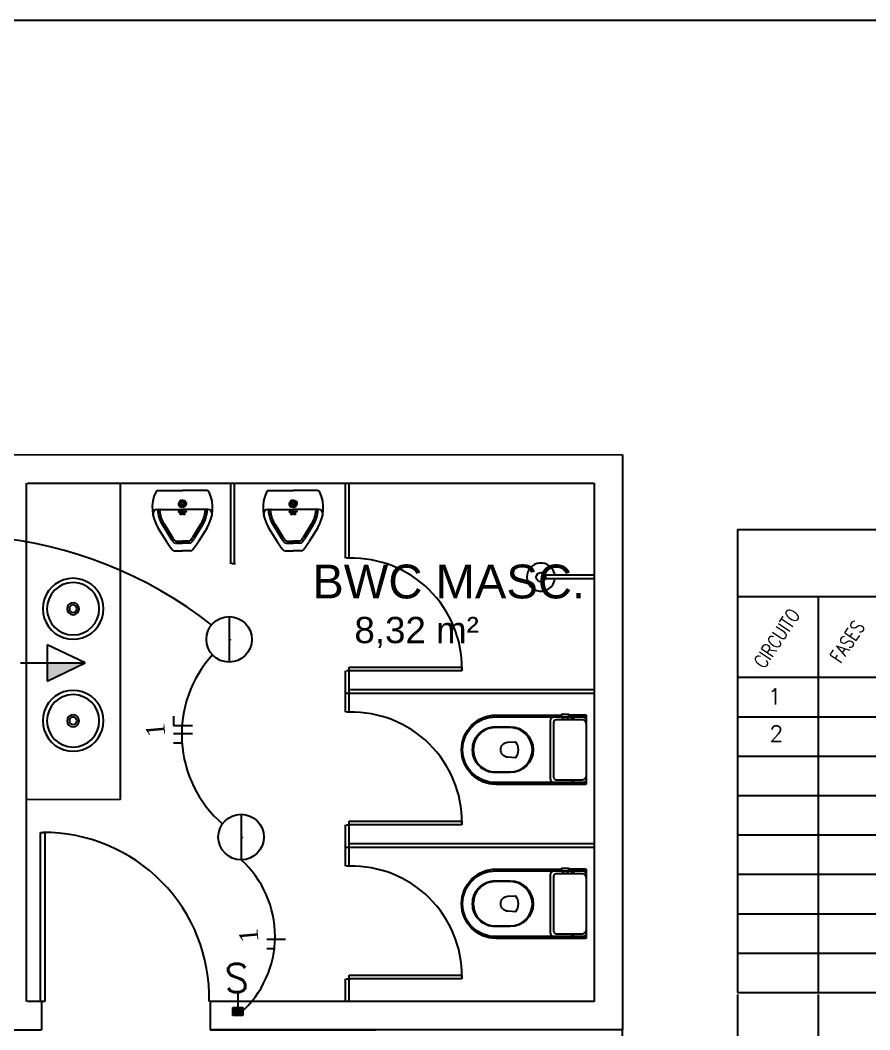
# Model space of a CAD drawing. Header units: inches. Extents: x 645122 to 645329, y 8794230 to 8794268.
# Drawn here: x 645129.32 to 645133.84, y 8794233.87 to 8794239.25 of the extents above; entities that cross this region are included whole.
import ezdxf
from ezdxf.enums import TextEntityAlignment as Align

# ---------------------------------------------------------------- set-up
doc = ezdxf.new("R2010")
doc.units = ezdxf.units.IN
doc.header["$LTSCALE"] = 8
doc.header["$MEASUREMENT"] = 0
doc.linetypes.add('HIDDEN', pattern=[0.375, 0.25, -0.125])
for name, color, linetype in [('APBAN', 7, 'Continuous'), ('APBAN-I', 251, 'Continuous'), ('pena01', 8, 'Continuous'), ('pena02', 7, 'Continuous'), ('pena1', 8, 'Continuous'), ('pena2', 7, 'Continuous'), ('pena3', 2, 'Continuous'), ('SAN', 7, 'Continuous'), ('SANFINAL', 1, 'Continuous')]:
    doc.layers.add(name, color=color, linetype=linetype)
doc.styles.add('ARIAL', font='arial.ttf', dxfattribs={"height": 36})
doc.styles.add('rocha', font='times.ttf')
doc.styles.add('ROMANS', font='romans', dxfattribs={"height": 0.2})

# ---------------------------------------------------------------- blocks, each defined once
blk = doc.blocks.new('MICTOR01')
at = {"layer": 'APBAN'}
for p, q in [((-0.1292141492265144, 0), (0, 0)), ((0.1292141492265144, 0), (0, 0)), ((-0.1308681538336029, -0.1975689836702212), (-0.0855632419587091, -0.2704678737819495)), ((0.1308681538336029, -0.1975689836702212), (0.0855632419587091, -0.2704678737819495)), ((-0.0431883719410282, -0.3199999999999998), (0, -0.3199999999999998)), ((0.0431883719410282, -0.3199999999999998), (0, -0.3199999999999998))]:
    blk.add_line(p, q, dxfattribs=at)
for centre, radius, start, end in [((0.0390000000000002, -0.0920000000000001), 0.2000000000000001, 155.4040692121763, 211.859959956666), ((-0.1292141492265144, -0.0150000000000001), 0.015, 90, 155.4040692122018), ((0.1292141492265144, -0.0150000000000001), 0.015, 24.59593078779587, 90), ((-0.0390000000000002, -0.0920000000000001), 0.2000000000000001, 328.1400400433341, 24.59593078782138), ((0.3391071426252987, -0.0065454146063968), 0.5000000000000004, 211.8599599566659, 217.9788303602328), ((-0.0431883719410282, -0.3050000000000002), 0.015, 217.9788303602323, 270), ((0.0431883719410282, -0.3050000000000002), 0.015, 270, 322.0211696397677), ((-0.3391071426252989, -0.0065454146063968), 0.5000000000000004, 322.0211696397672, 328.1400400433341)]:
    blk.add_arc(centre, radius, start, end, dxfattribs=at)
at = {"layer": 'APBAN-I'}
for p, q in [((-0.1364198796337448, -0.1000000000000001), (0, -0.1000000000000001)), ((0.136419879633745, -0.1000000000000001), (0, -0.1000000000000001)), ((-0.1564198796337448, -0.1200000000000001), (-0.1564198796337448, -0.1345566756682506)), ((0.1564198796337448, -0.1200000000000001), (0.1564198796337448, -0.1345566756682506)), ((-0.106803119908107, -0.1826131422357364), (-0.0614982080332125, -0.2555120323474656)), ((-0.0983097122164267, -0.1773346930522255), (-0.0530048003415324, -0.2502335831639546)), ((0.0983097122164267, -0.1773346930522255), (0.0530048003415324, -0.2502335831639546)), ((0.106803119908107, -0.1826131422357364), (0.0614982080332125, -0.2555120323474656)), ((-0.0373835802277787, -0.2800000000000002), (0, -0.2800000000000002)), ((-0.0320815313517082, -0.27), (0, -0.27)), ((0.0320815313517082, -0.27), (0, -0.27)), ((0.0373835802277787, -0.2800000000000002), (0, -0.2800000000000002))]:
    blk.add_line(p, q, dxfattribs=at)
for centre, radius in [((0, -0.0699999999999999), 0.02), ((0, -0.0699999999999999), 0.015), ((0, -0.0699999999999999), 0.0075), ((-0.016, -0.1120000000000001), 0.004), ((-0.008, -0.1239999999999997), 0.004), ((0, -0.1120000000000001), 0.004), ((0.008, -0.1239999999999997), 0.004), ((0.016, -0.1120000000000001), 0.004)]:
    blk.add_circle(centre, radius, dxfattribs=at)
for centre, radius, start, end in [((-0.1364198796337448, -0.1200000000000001), 0.02, 90, 180), ((-0.1271584458100867, -0.105), 0.005, 90, 184.4736268872425), ((0.0390000000000002, -0.0920000000000001), 0.1716662206748073, 184.473626887242, 211.859959956666), ((-0.1171259257795687, -0.105), 0.005, 90, 184.7598171621277), ((0.0389999999999999, -0.0920000000000001), 0.1616662206748073, 184.759817162127, 211.8599599566661), ((-0.0390000000000002, -0.0920000000000001), 0.1616662206748073, 328.1400400433339, 355.240182837873), ((-0.0390000000000002, -0.0920000000000001), 0.1716662206748073, 328.1400400433339, 355.5263731127579), ((0.1171259257795687, -0.105), 0.005, 355.2401828378722, 90), ((0.1271584458100867, -0.105), 0.005, 355.5263731127575, 90), ((0.136419879633745, -0.1200000000000001), 0.02, 0, 90), ((0.3391071426252987, -0.0065454146063968), 0.4716662206748076, 211.8599599566661, 214.4689471809781), ((0.3391071426252987, -0.0065454146063968), 0.4616662206748077, 211.859959956666, 213.7963146708871), ((-0.0320815313517082, -0.2549999999999999), 0.015, 213.7963146708874, 270), ((0.0320815313517082, -0.2549999999999999), 0.015, 270, 326.2036853291125), ((-0.3391071426252989, -0.0065454146063968), 0.4616662206748077, 326.2036853291129, 328.1400400433339), ((-0.3391071426252989, -0.0065454146063968), 0.4716662206748076, 325.5310528190218, 328.1400400433339), ((-0.0373835802277787, -0.2650000000000001), 0.015, 214.4689471809785, 270), ((0.0373835802277787, -0.2650000000000001), 0.015, 270, 325.5310528190215)]:
    blk.add_arc(centre, radius, start, end, dxfattribs=at)

msp = doc.modelspace()

# ---------------------------------------------------------------- hatches: boundary and pattern name
at = {"layer": 'pena2'}
h = msp.add_hatch(color=2, dxfattribs=at)
h.paths.add_polyline_path([(645129.5127316226, 8794235.756469142), (645129.6618148793, 8794235.827791896), (645129.5128241624, 8794235.827984689)])
h.paths.add_polyline_path([(645129.4607433691, 8794235.731597504), (645129.5127316226, 8794235.756469142), (645129.5128241624, 8794235.827984689), (645129.4608681793, 8794235.82805192)])
at = {"layer": 'pena3'}
h = msp.add_hatch(dxfattribs=at)
h.set_pattern_fill('ANSI31', color=256, scale=0.0402696111538563, angle=990.0692833023688, style=0)
h.set_pattern_definition([(315.0692833023689, (645156.4704481052, 8794223.343880398), (0.0035550577282849, 0.0035636658478111), [])])
h.paths.add_polyline_path([(645130.501915716, 8794233.993342565), (645130.5019668643, 8794233.951045008), (645130.4484650814, 8794233.950980311), (645130.4484139332, 8794233.99327787)])

# ---------------------------------------------------------------- linework, layer by layer
at = {"layer": 'Defpoints', "color": 0, "linetype": 'ByBlock', "extrusion": (-0.0367444647184049, 0.0028999237468257, 0.9993204865081176)}
for p in [(645131.6668635815, 8794235.332295228, 0.4112477518023542), (645131.6668635815, 8794235.332295228, 0.4112477518023542), (645132.3314145032, 8794235.184001157, 0.4361132576445937), (645132.3314145032, 8794235.184001157, 0.4361132576445937), (645131.666863582, 8794234.512298679, 0.413627296199299), (645132.3314145036, 8794234.364004608, 0.4384928020415385)]:
    msp.add_point(p, dxfattribs=at)
at = {"layer": 'pena01', "color": 8, "extrusion": (-0.0367444647184049, 0.0028999237468257, 0.9993204865081176)}
for p, q in [((645132.5233563728, 8794236.935118498, 0.3049166442007123), (645123.989123485, 8794236.934207894, -0.0088797632483875)), ((645132.5233563728, 8794236.935118498, 0.3049166441910529), (645132.5233563737, 8794233.875131384, 0.3137964074571755)), ((645129.3506070586, 8794234.025178643, 0.3298733890333096), (645129.3506070578, 8794236.785167025, 0.3218641907951678)), ((645129.3554970921, 8794236.784781117, 0.1888724639929933), (645132.3734576679, 8794236.785103133, 0.2998402802052169)), ((645129.8502694054, 8794235.099905867, 0.3451269525176031), (645129.850269405, 8794236.78522034, 0.340236345800804)), ((645130.438319889, 8794236.355643183, 0.2299325762433), (645130.438319889, 8794236.784896636, 0.2286869275267236)), ((645130.4583063825, 8794236.355645312, 0.2306674624269362), (645130.4583063825, 8794236.784898767, 0.2294218137103599)), ((645131.049459038, 8794236.38534998, 0.385490271175513), (645131.0494590378, 8794236.785348294, 0.384329517801234)), ((645131.0694455319, 8794236.38535211, 0.3862251573809772), (645131.0694455315, 8794236.785350427, 0.3850644040066982)), ((645132.3734576679, 8794236.785103133, 0.2998402802052169), (645132.373457669, 8794234.025114762, 0.3078494784219856)), ((645131.074335566, 8794236.384966198, 0.2532334305783479), (645131.0543490722, 8794236.384964073, 0.2524985443681089)), ((645130.4631964169, 8794236.35525941, 0.0976757356368126), (645130.4432099232, 8794236.355257278, 0.0969408494352138)), ((645131.0494590384, 8794235.665353013, 0.3875796272332081), (645131.0494590384, 8794235.785352508, 0.3872314012260176)), ((645131.0743355659, 8794235.784968732, 0.2549745606006581), (645131.0543490723, 8794235.784966603, 0.2542396744117923)), ((645131.0694455338, 8794235.805354578, 0.3879082497701347), (645131.6690403499, 8794235.805418555, 0.4099548357608001)), ((645131.0694455343, 8794235.78535466, 0.3879662874526275), (645131.0694455338, 8794235.805354578, 0.3879082497701347)), ((645131.6690403499, 8794235.785418637, 0.4100128734310147), (645131.0694455343, 8794235.78535466, 0.3879662874526275)), ((645131.0694455322, 8794235.665355142, 0.3883145134386723), (645131.0694455322, 8794235.785354637, 0.3879662874314817)), ((645131.6690403499, 8794235.805418555, 0.4099548357608001), (645131.6690403499, 8794235.785418637, 0.4100128734310147)), ((645132.3734576686, 8794235.68510777, 0.3030323519544709), (645131.0743355667, 8794235.684969153, 0.2552647489601441)), ((645132.3734576686, 8794235.68510777, 0.3030323519544709), (645131.0743355667, 8794235.684969153, 0.2552647489601441)), ((645132.3734576686, 8794235.68510777, 0.3030323519544709), (645131.0743355667, 8794235.684969153, 0.2552647489601441)), ((645131.049459038, 8794235.56535343, 0.3878698155822349), (645131.0494590384, 8794235.665353013, 0.3875796272332081)), ((645132.3734576686, 8794235.665107856, 0.3030903896144537), (645131.0543490723, 8794235.664967103, 0.2545879004189828)), ((645132.3734576686, 8794235.665107856, 0.3030903896144537), (645131.0543490723, 8794235.664967103, 0.2545879004189828)), ((645131.0694455322, 8794235.565355562, 0.388604701780423), (645131.0694455322, 8794235.665355142, 0.3883145134386723)), ((645132.3734576686, 8794235.665107856, 0.3030903896235486), (645131.0743355666, 8794235.66496924, 0.2553227866296766)), ((645131.0743355664, 8794235.564969655, 0.2556129749823413), (645131.0543490723, 8794235.564967522, 0.2548780887721023)), ((645129.8502694054, 8794235.099905867, 0.3451269525176031), (645129.3506070583, 8794235.09985255, 0.3267547975046909)), ((645129.3506070583, 8794234.925174858, 0.3272616939430009), (645129.3506070579, 8794235.09985255, 0.3267547975046909)), ((645131.0694455338, 8794234.98535803, 0.3902877941752649), (645131.6690403498, 8794234.985422002, 0.4123343801788906)), ((645131.0694455338, 8794234.98535803, 0.3902877941752649), (645131.6690403498, 8794234.985422002, 0.4123343801788906)), ((645131.069445534, 8794234.965358112, 0.3903458318663979), (645131.0694455338, 8794234.98535803, 0.3902877941752649)), ((645131.069445534, 8794234.965358112, 0.3903458318663979), (645131.0694455338, 8794234.98535803, 0.3902877941752649)), ((645131.6690403498, 8794234.985422002, 0.4123343801788906), (645131.6690403498, 8794234.965422086, 0.4123924178361449)), ((645131.6690403498, 8794234.985422002, 0.4123343801788906), (645131.6690403498, 8794234.965422086, 0.4123924178361449)), ((645129.4243450426, 8794234.925182752, 0.3299729761706658), (645129.4481751827, 8794234.925185287, 0.3308491899604178)), ((645129.4243450428, 8794234.025186542, 0.3325846712541534), (645129.4243450426, 8794234.925182752, 0.3299729761706658)), ((645129.4481751827, 8794234.925185287, 0.3308491899604178), (645129.4481751829, 8794234.025189083, 0.3334608850263976)), ((645131.0494590384, 8794234.845356463, 0.3899591716253781), (645131.0494590384, 8794234.965355957, 0.3896109456181875)), ((645131.0494590384, 8794234.845356463, 0.3899591716253781), (645131.0494590384, 8794234.965355957, 0.3896109456181875)), ((645131.0743355661, 8794234.964972181, 0.2573541050301173), (645131.0543490723, 8794234.964970052, 0.2566192188114655)), ((645131.0743355661, 8794234.964972181, 0.2573541050301173), (645131.0543490723, 8794234.964970052, 0.2566192188114655)), ((645131.6690403498, 8794234.965422086, 0.4123924178361449), (645131.069445534, 8794234.965358112, 0.3903458318663979)), ((645131.6690403498, 8794234.965422086, 0.4123924178361449), (645131.069445534, 8794234.965358112, 0.3903458318663979)), ((645131.0694455322, 8794234.845358595, 0.3906940578308422), (645131.0694455322, 8794234.965358088, 0.3903458318236517)), ((645131.0694455322, 8794234.845358595, 0.3906940578308422), (645131.0694455322, 8794234.965358088, 0.3903458318236517)), ((645131.0494590387, 8794234.745356884, 0.3902493599816807), (645131.0494590384, 8794234.845356463, 0.3899591716253781)), ((645132.3734576686, 8794234.845111307, 0.3054699340170828), (645131.0543490724, 8794234.844970558, 0.2569674448000114)), ((645132.3734576686, 8794234.845111307, 0.3054699340170828), (645131.0543490724, 8794234.844970558, 0.2569674448000114)), ((645131.0694455326, 8794234.745359017, 0.3909842461798689), (645131.0694455322, 8794234.845358595, 0.3906940578308422)), ((645132.3734576688, 8794234.865111222, 0.3054118963518704), (645131.0743355667, 8794234.864972603, 0.2576442933618637)), ((645132.3734576688, 8794234.865111222, 0.3054118963518704), (645131.0743355667, 8794234.864972603, 0.2576442933618637)), ((645132.3734576688, 8794234.865111222, 0.3054118963518704), (645131.0743355667, 8794234.864972603, 0.2576442933618637)), ((645132.3734576686, 8794234.845111307, 0.3054699340309526), (645131.0743355661, 8794234.844972687, 0.2577023310198001)), ((645131.0743355671, 8794234.744973112, 0.2579925193740564), (645131.0543490727, 8794234.744970977, 0.2572576331724576)), ((645131.0494590387, 8794234.025359916, 0.3923387160393759), (645131.0494590387, 8794234.145359408, 0.3919904900321853)), ((645131.0743355671, 8794234.144975636, 0.2597336494113733), (645131.054349073, 8794234.144973503, 0.2589987632140946)), ((645131.0694455347, 8794234.165361483, 0.392667338576075), (645131.6690403501, 8794234.165425457, 0.414713924545822)), ((645131.0694455347, 8794234.145361565, 0.3927253762503824), (645131.0694455347, 8794234.165361483, 0.392667338576075)), ((645131.6690403505, 8794234.145425538, 0.4147719622371824), (645131.0694455347, 8794234.145361565, 0.3927253762503824)), ((645131.0694455326, 8794234.025362048, 0.3930736022375639), (645131.0694455326, 8794234.14536154, 0.3927253762303735)), ((645131.6690403501, 8794234.165425457, 0.414713924545822), (645131.6690403505, 8794234.145425538, 0.4147719622371824)), ((645129.4292350749, 8794234.024800608, 0.1995929444506146), (645129.3554970932, 8794234.024792742, 0.1968816622361373)), ((645129.4481751829, 8794234.025189083, 0.3334608850263976), (645129.4243450428, 8794234.025186542, 0.3325846712541534)), ((645129.4292350735, 8794234.024800586, 0.1995929444528883), (645129.4292350739, 8794233.874801217, 0.2000282269655145)), ((645132.373457669, 8794234.025114762, 0.3078494784219856), (645130.3286273001, 8794234.024896573, 0.2326628234475265)), ((645130.3286272985, 8794234.02489655, 0.2326628234513919), (645130.3286272985, 8794233.874897182, 0.233098105964018)), ((645132.373457669, 8794234.025114762, 0.3078494784199393), (645131.0543490733, 8794234.024974013, 0.2593469892287885)), ((645129.1318604065, 8794233.874769513, 0.1890940159903493), (645129.4292350755, 8794233.874801239, 0.2000282269593754)), ((645132.5233563737, 8794233.875131384, 0.3137964074571755), (645130.3286273001, 8794233.874897202, 0.233098105964018)), ((645130.3286273001, 8794233.874897202, 0.2330981059781152), (645131.2127220415, 8794233.874991538, 0.2656055096620093))]:
    msp.add_line(p, q, dxfattribs=at)
at = {"layer": 'pena01', "color": 8, "extrusion": (-0.0496152038344864, 0.0024138282547591, 0.9987654904839369)}
for p, q in [((645132.3734576667, 8794236.295538375, 0.3012609459765372), (645132.1127982897, 8794236.294949567, 0.2883137156677549)), ((645132.3735003341, 8794236.275538484, 0.3013114015629981), (645132.112840961, 8794236.274949675, 0.2883641714215628))]:
    msp.add_line(p, q, dxfattribs=at)
at = {"layer": 'pena01'}
msp.add_line((645130.5019584042, 8794233.958041104), (645130.4484565429, 8794233.958041104), dxfattribs=at)
at = {"layer": 'pena01', "color": 8, "linetype": 'HIDDEN', "ltscale": 0.1}
msp.add_line((645132.5233563721, 8794232.873834832, -0.1329917268064946), (645132.5233563721, 8794233.875131363, -0.1329917268064946), dxfattribs=at)
at = {"layer": 'pena01', "color": 8, "extrusion": (-0.0496152038344864, 0.0024138282547591, 0.9987654904839369)}
msp.add_circle((-8815196.336226683, 216759.2836468516, -10780.29727109335), 0.0250000000000004, dxfattribs=at)
at = {"layer": 'pena01', "color": 8, "extrusion": (-0.0367444647184049, 0.0028999237468257, 0.9993204865081176)}
for centre, radius, start, end in [((-8817732.07066479, -48737.30916054024, 1798.005071805381), 0.5851880253811186, 94.02600806782793, 185.9680521267264), ((-8817731.253210083, -48737.24460202095, 1798.005071805397), 0.5851880253811186, 94.02600806782793, 185.9680521267264), ((-8817731.253210083, -48737.24460202095, 1798.005071805397), 0.5851880253811186, 94.02600806782793, 185.9680521267264), ((-8817730.189480232, -48738.80887103121, 1798.005071805385), 0.8822934134104414, 93.36432008067551, 184.9027084497388), ((-8817730.435755376, -48737.18004350119, 1798.005071805394), 0.5851880253811186, 94.02600806782793, 185.9680521267264)]:
    msp.add_arc(centre, radius, start, end, dxfattribs=at)
at = {"layer": 'pena01', "color": 8, "extrusion": (-0.0496152038344864, 0.0024138282547591, 0.9987654904839368)}
msp.add_arc((-8815196.336226683, 216759.2836468516, -10780.29727109336), 0.075, 104.4480925266934, 81.37417474636177, dxfattribs=at)
at = {"layer": 'pena02'}
for p, q in [((645133.136786405, 8794236.539025797), (645141.7266853557, 8794236.539025797)), ((645133.136786405, 8794236.539025797), (645133.136786405, 8794234.073127702)), ((645133.136786405, 8794236.182275662), (645141.7266853557, 8794236.182275662)), ((645133.5655361399, 8794236.182275662), (645133.5655361399, 8794234.073127702)), ((645133.136786405, 8794235.75129125), (645137.5974258257, 8794235.75129125)), ((645133.136786405, 8794235.541520808), (645137.5974258257, 8794235.541520808)), ((645133.136786405, 8794235.331750363), (645137.5974258257, 8794235.331750363)), ((645133.136786405, 8794235.121979918), (645137.5974258257, 8794235.121979918)), ((645133.136786405, 8794234.912209475), (645137.5974258257, 8794234.912209475)), ((645133.136786405, 8794234.702439032), (645137.5974258257, 8794234.702439032)), ((645133.136786405, 8794234.492668591), (645137.5974258257, 8794234.492668591)), ((645133.136786405, 8794234.282898145), (645137.5974258257, 8794234.282898145)), ((645133.136786405, 8794234.085291097), (645133.136786405, 8794234.073127702)), ((645133.136786405, 8794234.073127702), (645141.7266853557, 8794234.073127702)), ((645133.136786405, 8794234.06251647), (645133.136786405, 8794233.05441087)), ((645133.5655361399, 8794234.06251647), (645133.5655361399, 8794233.25441087))]:
    msp.add_line(p, q, dxfattribs=at)
for centre in [(645129.0572484039, 8794231.904202607), (645129.1211310654, 8794230.851705447)]:
    msp.add_arc(centre, 4.274286813472029, 71.1528584487862, 71.27884157042656, dxfattribs=at)
at = {"layer": 'pena1'}
msp.add_line((645129.5749902005, 8794236.785718927), (645129.8249902006, 8794236.785718927), dxfattribs=at)
at = {"layer": 'pena2'}
for p, q in [((645130.1337890839, 8794235.544747785), (645130.1338005951, 8794235.494747782)), ((645130.1338005951, 8794235.494747782), (645130.233800591, 8794235.494770808)), ((645130.1338103758, 8794235.4522518), (645130.2338103754, 8794235.452274824)), ((645130.1338218879, 8794235.4022518), (645130.1783622295, 8794235.402262058)), ((645130.6300020654, 8794234.357316537), (645130.730002065, 8794234.357339561)), ((645130.6300135775, 8794234.307316538), (645130.6745539189, 8794234.307326794))]:
    msp.add_line(p, q, dxfattribs=at)
for centre, radius, start, end in [((645128.9563148997, 8794234.277095169), 2.230618925485126, 51.81119652381314, 117.4834148638957), ((645130.8085245525, 8794235.447184881), 0.6317615164771012, 137.8521256535504, 228.9707483762394), ((645130.1268444239, 8794234.373022376), 0.5472409848618686, 311.5824092233438, 48.00030428027782)]:
    msp.add_arc(centre, radius, start, end, dxfattribs=at)
at = {"layer": 'pena3'}
for p, q in [((645123.2180372446, 8794239.250200482), (645146.8521606708, 8794239.250200482)), ((645130.4291352946, 8794236.074656859), (645130.4291352946, 8794235.832200788)), ((645129.4609934906, 8794235.924891474), (645129.4607433691, 8794235.731597504)), ((645129.6622163164, 8794235.827983946), (645129.4609934906, 8794235.924891474)), ((645129.3175812882, 8794235.82823733), (645129.6610756959, 8794235.827792851)), ((645129.3175812882, 8794235.82823733), (645129.3175812882, 8794235.82823733)), ((645129.4607433691, 8794235.731597504), (645129.6622163164, 8794235.827983946)), ((645129.6622163164, 8794235.827983946), (645129.6622163164, 8794235.827983946)), ((645130.4930179561, 8794235.0221597), (645130.4930179561, 8794234.779703628)), ((645130.4750674353, 8794234.073849382), (645130.4751648257, 8794233.993310217)), ((645130.4484139332, 8794233.99327787), (645130.501915716, 8794233.993342565)), ((645130.4484650814, 8794233.950980311), (645130.4484139332, 8794233.99327787)), ((645130.501915716, 8794233.993342565), (645130.5019668643, 8794233.951045008)), ((645130.5019668643, 8794233.951045008), (645130.4484650814, 8794233.950980311))]:
    msp.add_line(p, q, dxfattribs=at)
for centre in [(645130.4291352946, 8794235.953428824), (645130.4930179561, 8794234.900931664)]:
    msp.add_circle(centre, 0.1212280355651115, dxfattribs=at)
at = {"layer": 'SAN', "extrusion": (-0.0367444647184049, 0.0028999237468257, 0.9993204865081176)}
for points, elevation in [([(-8817731.554341689, -48736.01650964149, -0.3292561446512832), (-8817731.550770387, -48736.02002793176), (-8817731.513199579, -48736.49575812191, -0.4126226496882022), (-8817731.683139037, -48736.69375201499, -0.4126226496882023), (-8817731.882051092, -48736.52488818605), (-8817731.90972465, -48736.17447924749), (-8817731.913712233, -48736.17479416724), (-8817731.916467782, -48736.13990280765), (-8817731.912480196, -48736.13958788802), (-8817731.919621905, -48736.04915799599, -0.329256144651283), (-8817731.916647147, -48736.04512272994), (-8817731.907477155, -48736.04439852996), (-8817731.735494412, -48736.03081618594), (-8817731.563088054, -48736.01720038609)], 1798.005071805537), ([(-8817731.554341689, -48736.01650964149, -0.3292561446512832), (-8817731.550770387, -48736.02002793176), (-8817731.513199579, -48736.49575812191, -0.4126226496882022), (-8817731.683139037, -48736.69375201499, -0.4126226496882023), (-8817731.882051092, -48736.52488818605), (-8817731.90972465, -48736.17447924749), (-8817731.913712233, -48736.17479416724), (-8817731.916467782, -48736.13990280765), (-8817731.912480196, -48736.13958788802), (-8817731.919621905, -48736.04915799599, -0.329256144651283), (-8817731.916647147, -48736.04512272994), (-8817731.907477155, -48736.04439852996), (-8817731.735494412, -48736.03081618594), (-8817731.563088054, -48736.01720038609)], 1798.005071805537), ([(-8817731.687784102, -48736.63493515246, -0.4185443353396022), (-8817731.818931729, -48736.52391578587), (-8817731.82515139, -48736.44516100339, -0.4118637567451122), (-8817731.713213861, -48736.31293774913, -0.4118637567451122), (-8817731.581908762, -48736.42595090735), (-8817731.575689107, -48736.5047056904, -0.4185443353396022)], 1798.005071805564), ([(-8817731.687784102, -48736.63493515246, -0.4185443353396022), (-8817731.818931729, -48736.52391578587), (-8817731.82515139, -48736.44516100339, -0.4118637567451122), (-8817731.713213861, -48736.31293774913, -0.4118637567451122), (-8817731.581908762, -48736.42595090735), (-8817731.575689107, -48736.5047056904, -0.4185443353396022)], 1798.005071805564), ([(-8817731.699672313, -48736.48440385827, -0.4285714285714467), (-8817731.742461158, -48736.45066790299), (-8817731.748601047, -48736.41102825342, -0.1675403903334294), (-8817731.706915466, -48736.392689428, -0.1675403903334294), (-8817731.66286799, -48736.40425748209), (-8817731.662709478, -48736.44436951102, -0.4285714285714467)], 1798.005071805554), ([(-8817731.699672313, -48736.48440385827, -0.4285714285714467), (-8817731.742461158, -48736.45066790299), (-8817731.748601047, -48736.41102825342, -0.1675403903334294), (-8817731.706915466, -48736.392689428, -0.1675403903334294), (-8817731.66286799, -48736.40425748209), (-8817731.662709478, -48736.44436951102, -0.4285714285714467)], 1798.005071805554), ([(-8817730.736886973, -48735.9519511209, -0.3292561446512832), (-8817730.733315678, -48735.95546941165), (-8817730.69574487, -48736.43119960204, -0.4126226496882022), (-8817730.865684323, -48736.62919349466, -0.4126226496882023), (-8817731.064596385, -48736.4603296657), (-8817731.092269942, -48736.1099207275), (-8817731.096257526, -48736.11023564726), (-8817731.099013075, -48736.07534428732), (-8817731.095025485, -48736.07502936745), (-8817731.102167193, -48735.98459947555, -0.329256144651283), (-8817731.09919244, -48735.98056421042), (-8817731.09002245, -48735.97984000974), (-8817730.918039706, -48735.9662576656), (-8817730.745633347, -48735.95264186621)], 1798.005071805525), ([(-8817730.870329386, -48736.57037663236, -0.4185443353396022), (-8817731.001477022, -48736.45935726599), (-8817731.00769668, -48736.38060248305, -0.4118637567451122), (-8817730.895759149, -48736.24837922939, -0.4118637567451122), (-8817730.764454067, -48736.361392387), (-8817730.7582344, -48736.44014717019, -0.4185443353396022)], 1798.005071805546), ([(-8817730.882217612, -48736.41984533874, -0.4285714285714467), (-8817730.925006447, -48736.38610938278), (-8817730.931146333, -48736.34646973296, -0.1675403903334294), (-8817730.889460757, -48736.32813090766, -0.1675403903334294), (-8817730.84541328, -48736.33969896164), (-8817730.84525477, -48736.37981099045, -0.4285714285714467)], 1798.005071805521)]:
    msp.add_lwpolyline(points, format="xyb", close=True, dxfattribs=dict(at, elevation=elevation))
for points, elevation in [([(-8817731.580975542, -48736.01861305106, -0.4364994643285426), (-8817731.55946303, -48736.03697637317), (-8817731.54765354, -48736.18651077038, -0.4386362496681342), (-8817731.566016857, -48736.2080232883), (-8817731.720535738, -48736.22022642307), (-8817731.875054615, -48736.23242955805, -0.4386362496681342), (-8817731.89656713, -48736.21406623549), (-8817731.89975569, -48736.17369194816, -0.4629485237248387)], 1798.005071805552), ([(-8817731.580975542, -48736.01861305106, -0.4364994643285426), (-8817731.55946303, -48736.03697637317), (-8817731.54765354, -48736.18651077038, -0.4386362496681342), (-8817731.566016857, -48736.2080232883), (-8817731.720535738, -48736.22022642307), (-8817731.875054615, -48736.23242955805, -0.4386362496681342), (-8817731.89656713, -48736.21406623549), (-8817731.89975569, -48736.17369194816, -0.4629485237248387)], 1798.005071805552), ([(-8817731.90251124, -48736.1388005888), (-8817731.908376617, -48736.06453183816, -0.4364994643285426), (-8817731.89001329, -48736.04301932012)], 1798.005071805539), ([(-8817731.90251124, -48736.1388005888), (-8817731.908376617, -48736.06453183816, -0.4364994643285426), (-8817731.89001329, -48736.04301932012)], 1798.005071805539), ([(-8817730.763520828, -48735.95405453107, -0.4364994643285426), (-8817730.742008317, -48735.97241785247), (-8817730.730198827, -48736.12195225004, -0.4386362496681342), (-8817730.748562148, -48736.14346476774), (-8817730.903081026, -48736.15566790248), (-8817731.057599906, -48736.16787103737, -0.4386362496681342), (-8817731.079112427, -48736.14950771575), (-8817731.082300985, -48736.10913342863, -0.4629485237248387)], 1798.005071805534), ([(-8817731.085056528, -48736.07424206869), (-8817731.090921907, -48735.99997331816, -0.4364994643285426), (-8817731.072558586, -48735.97846080082)], 1798.005071805537)]:
    msp.add_lwpolyline(points, format="xyb", dxfattribs=dict(at, elevation=elevation))
at = {"layer": 'SAN', "extrusion": (0.0367444647184051, -0.002899923746825527, -0.9993204865081173)}
for centre in [(645129.5985233911, 8794236.116417872, 0.1997479277442835), (645129.5985233914, 8794235.519699603, 0.2014795418772337)]:
    msp.add_ellipse(centre, major_axis=(0.1231311343278945, 0.1051898120672391, 0.0042222142386514), ratio=0.999999996989792, start_param=5.418975679749148, end_param=11.70216098692873, dxfattribs=at)
at = {"layer": 'SAN', "extrusion": (0.03674446471840553, -0.002899923746825166, -0.9993204865081171)}
for centre in [(645129.5985233911, 8794236.116417872, 0.1997479277442835), (645129.5985233914, 8794235.519699603, 0.2014795418772337)]:
    msp.add_ellipse(centre, major_axis=(0.0242841961384758, 0.0207457686632515, 0.0008327144817576), ratio=0.9999999609150417, start_param=5.418975661933462, end_param=11.70216096911305, dxfattribs=at)
at = {"layer": 'SANFINAL', "extrusion": (-0.0367444647184049, 0.0028999237468257, 0.9993204865081176)}
for points, elevation in [([(-8817731.547528481, -48736.18809426863), (-8817731.523168536, -48736.49654542102, -0.4160377205077652), (-8817731.683611412, -48736.68777063957, -0.4160377205077652), (-8817731.872082133, -48736.52410088682), (-8817731.896442082, -48736.21564973467)], 1798.005071805556), ([(-8817731.547528481, -48736.18809426863), (-8817731.523168536, -48736.49654542102, -0.4160377205077652), (-8817731.683611412, -48736.68777063957, -0.4160377205077652), (-8817731.872082133, -48736.52410088682), (-8817731.896442082, -48736.21564973467)], 1798.005071805556), ([(-8817731.875059854, -48736.04183837205, 0.3241405372021634), (-8817731.893423187, -48736.06335089008), (-8817731.882400993, -48736.20291632762, 0.3333333333631638), (-8817731.866266605, -48736.21668881873), (-8817731.721716683, -48736.20527298236), (-8817731.577166766, -48736.19385714694, 0.3333333333631638), (-8817731.563394278, -48736.1777227597), (-8817731.574416462, -48736.03815732111, 0.3241405372021634), (-8817731.595928974, -48736.01979399948, 0.3241405372021634)], 1798.005071805548), ([(-8817731.875059854, -48736.04183837205, 0.3241405372021634), (-8817731.893423187, -48736.06335089008), (-8817731.882400993, -48736.20291632762, 0.3333333333631638), (-8817731.866266605, -48736.21668881873), (-8817731.721716683, -48736.20527298236), (-8817731.577166766, -48736.19385714694, 0.3333333333631638), (-8817731.563394278, -48736.1777227597), (-8817731.574416462, -48736.03815732111, 0.3241405372021634), (-8817731.595928974, -48736.01979399948, 0.3241405372021634)], 1798.005071805548), ([(-8817731.88995907, -48736.10721431355), (-8817731.891952852, -48736.10737177301, 0.3747027361191369), (-8817731.892681217, -48736.10785672612, 0.3221907204856621), (-8817731.89130334, -48736.12496882743, 0.3225088028318137), (-8817731.89053572, -48736.12531590042), (-8817731.888541926, -48736.12515844048)], 1798.005071805549), ([(-8817731.88995907, -48736.10721431355), (-8817731.891952852, -48736.10737177301, 0.3747027361191369), (-8817731.892681217, -48736.10785672612, 0.3221907204856621), (-8817731.89130334, -48736.12496882743, 0.3225088028318137), (-8817731.89053572, -48736.12531590042), (-8817731.888541926, -48736.12515844048)], 1798.005071805549), ([(-8817731.908376617, -48736.06453183816), (-8817731.909760384, -48736.04701029249, -0.4073213578823442), (-8817731.907900777, -48736.04443198533)], 1798.005071805551), ([(-8817731.908376617, -48736.06453183816), (-8817731.909760384, -48736.04701029249, -0.4073213578823442), (-8817731.907900777, -48736.04443198533)], 1798.005071805551), ([(-8817731.569535213, -48736.09996487211), (-8817731.56754142, -48736.09980741217, 0.3225088028318137), (-8817731.566837793, -48736.09934414725, 0.3221907204856621), (-8817731.568163093, -48736.0822278937, 0.3747027361191369), (-8817731.568958554, -48736.08186328477), (-8817731.570952343, -48736.08202074469)], 1798.005071805549), ([(-8817731.569535213, -48736.09996487211), (-8817731.56754142, -48736.09980741217, 0.3225088028318137), (-8817731.566837793, -48736.09934414725, 0.3221907204856621), (-8817731.568163093, -48736.0822278937, 0.3747027361191369), (-8817731.568958554, -48736.08186328477), (-8817731.570952343, -48736.08202074469)], 1798.005071805549), ([(-8817731.559577616, -48736.0355254312), (-8817731.560846789, -48736.01945482726, 0.4073213562159996), (-8817731.563088054, -48736.01720038609, 0.4073213562159996)], 1798.005071805537), ([(-8817731.559577616, -48736.0355254312), (-8817731.560846789, -48736.01945482726, 0.4073213562159996), (-8817731.563088054, -48736.01720038609, 0.4073213562159996)], 1798.005071805537), ([(-8817730.730073772, -48736.12353574888), (-8817730.70571383, -48736.43198690138, -0.4160377205077652), (-8817730.866156707, -48736.62321211888, -0.4160377205077652), (-8817731.054627428, -48736.45954236672), (-8817731.07898737, -48736.15109121468)], 1798.00507180553), ([(-8817731.07250435, -48736.04265579297), (-8817731.07449815, -48736.04281325315, 0.3747027361191369), (-8817731.075226516, -48736.04329820613, 0.3221907204856621), (-8817731.073848637, -48736.06041030837, 0.3225088028318137), (-8817731.073081007, -48736.06075738009), (-8817731.071087219, -48736.06059992084)], 1798.005071805542), ([(-8817731.090921907, -48735.99997331816), (-8817731.092305673, -48735.98245177285, -0.4073213578823442), (-8817731.090446072, -48735.97987346546)], 1798.005071805537), ([(-8817731.057605142, -48735.97727985193, 0.3241405372021634), (-8817731.075968469, -48735.99879236963), (-8817731.064946288, -48736.13835780809, 0.3333333333631638), (-8817731.048811892, -48736.15213029828), (-8817730.904261973, -48736.14071446274), (-8817730.759712063, -48736.1292986273, 0.3333333333631638), (-8817730.745939568, -48736.11316423913), (-8817730.756961761, -48735.97359880147, 0.3241405372021634), (-8817730.77847427, -48735.95523547948, 0.3241405372021634)], 1798.00507180554), ([(-8817730.752080502, -48736.03540635211), (-8817730.75008671, -48736.03524889229, 0.3225088028318137), (-8817730.749383075, -48736.03478562643, 0.3221907204856621), (-8817730.75070839, -48736.01766937418, 0.3747027361191369), (-8817730.751503844, -48736.01730476476), (-8817730.75349764, -48736.01746222471)], 1798.005071805533), ([(-8817730.742122902, -48735.97096691121), (-8817730.743392078, -48735.95489630658, 0.4073213562159996), (-8817730.745633347, -48735.95264186621, 0.4073213562159996)], 1798.005071805525)]:
    msp.add_lwpolyline(points, format="xyb", dxfattribs=dict(at, elevation=elevation))
for points, elevation in [([(-8817731.912480196, -48736.13958788802), (-8817731.900517443, -48736.13864312875), (-8817731.897761902, -48736.17353448881), (-8817731.90972465, -48736.17447924749)], 1798.005071805546), ([(-8817731.912480196, -48736.13958788802), (-8817731.900517443, -48736.13864312875), (-8817731.897761902, -48736.17353448881), (-8817731.90972465, -48736.17447924749)], 1798.005071805546), ([(-8817731.897958728, -48736.17104224929), (-8817731.88699287, -48736.17017622016), (-8817731.889354765, -48736.14026934053), (-8817731.90032062, -48736.14113536919)], 1798.005071805536), ([(-8817731.897958728, -48736.17104224929), (-8817731.88699287, -48736.17017622016), (-8817731.889354765, -48736.14026934053), (-8817731.90032062, -48736.14113536919)], 1798.005071805536), ([(-8817731.095025485, -48736.07502936745), (-8817731.083062744, -48736.07408460935), (-8817731.08030719, -48736.10897596893), (-8817731.092269942, -48736.1099207275)], 1798.005071805529), ([(-8817731.080504019, -48736.10648372883), (-8817731.069538163, -48736.10561770041), (-8817731.071900057, -48736.07571082019), (-8817731.08286591, -48736.07657684931)], 1798.005071805527)]:
    msp.add_lwpolyline(points, dxfattribs=dict(at, elevation=elevation))
for points, elevation in [([(-8817731.688099042, -48736.63094729598, 0.4186765283470634), (-8817731.579676172, -48736.50502717722), (-8817731.585896377, -48736.42626556015, 0.4117841770274387), (-8817731.712898925, -48736.31692546839, 0.4117841770274387), (-8817731.821163826, -48736.44484581691), (-8817731.814943625, -48736.52360743422, 0.4186765283470634)], 1798.005071805565), ([(-8817731.688099042, -48736.63094729598, 0.4186765283470634), (-8817731.579676172, -48736.50502717722), (-8817731.585896377, -48736.42626556015, 0.4117841770274387), (-8817731.712898925, -48736.31692546839, 0.4117841770274387), (-8817731.821163826, -48736.44484581691), (-8817731.814943625, -48736.52360743422, 0.4186765283470634)], 1798.005071805565), ([(-8817730.870644333, -48736.5663887753, 0.4186765283470634), (-8817730.762221465, -48736.44046865733), (-8817730.768441666, -48736.36170703982, 0.4117841770274387), (-8817730.895444218, -48736.25236694841, 0.4117841770274387), (-8817731.003709117, -48736.38028729692), (-8817730.99748892, -48736.45904891412, 0.4186765283470634)], 1798.005071805531)]:
    msp.add_lwpolyline(points, format="xyb", close=True, dxfattribs=dict(at, elevation=elevation))
at = {"layer": 'SANFINAL', "extrusion": (0.03674446471840474, -0.00289992374682551, -0.9993204865081176)}
for centre in [(645129.5985233911, 8794236.116417872, 0.1997479277442835), (645129.5985233914, 8794235.519699603, 0.2014795418772337)]:
    msp.add_ellipse(centre, major_axis=(0.0905080223574645, -0.1060911351329601, 0.0036357956085159), ratio=0.9999999965472127, start_param=3.848179356146522, end_param=10.13136466332611, dxfattribs=at)
at = {"layer": 'SANFINAL', "extrusion": (0.03674446471840334, -0.002899923746827029, -0.9993204865081174)}
for centre in [(645129.5985233911, 8794236.116417872, 0.1997479277442835), (645129.5985233914, 8794235.519699603, 0.2014795418772337)]:
    msp.add_ellipse(centre, major_axis=(0.015391392079841, 0.0131487267551704, 0.0005277767897363), ratio=0.9999999450825687, start_param=5.418975654116053, end_param=11.70216096129564, dxfattribs=at)

# ---------------------------------------------------------------- block references
at = {"extrusion": (-0.0367444647184049, 0.0028999237468257, 0.9993204865081176), "rotation": 94.51556422877495}
for p in [(-8817732.941740198, -48738.2946499711, 1797.738907489523), (-8817732.98818449, -48737.70656173016, 1797.738907489552)]:
    msp.add_blockref('MICTOR01', p, dxfattribs=at)

# ---------------------------------------------------------------- texts
at = {"layer": 'pena01', "color": 8, "style": 'ARIAL'}
for s, height, p in [('                                                                        BWC MASC.', 0.18, (645125.8427520122, 8794236.171470376)), ('8,32 m²', 0.14, (645131.0964491261, 8794235.933154833))]:
    msp.add_text(s, height=height, dxfattribs=at).set_placement(p)
at = {"layer": 'pena02', "style": 'ROMANS', "width": 0.8}
for s, p in [('CIRCUITO', (645133.346256645, 8794235.959159695)), ('FASES', (645133.7211590152, 8794235.941849057))]:
    msp.add_text(s, height=0.0734196551812726, rotation=56.27176619220629, dxfattribs=at).set_placement(p, align=Align.MIDDLE)
at = {"layer": 'pena02', "style": 'ROMANS'}
for s, p in [('1', (645133.334752298, 8794235.64926691)), ('2', (645133.3432958624, 8794235.45112856))]:
    msp.add_text(s, height=0.0839081773500259, dxfattribs=at).set_placement(p, align=Align.MIDDLE)
at = {"layer": 'pena2', "style": 'rocha'}
for p in [(645130.0898071984, 8794235.437585019), (645130.5859988879, 8794234.342649756)]:
    msp.add_text('1', height=0.0999999999999999, rotation=94.94281992939854, dxfattribs=at).set_placement(p)
at = {"layer": 'pena3', "style": 'ROMANS'}
msp.add_text('S', height=0.1510110418269609, rotation=0.0692833214541368, dxfattribs=at).set_placement((645130.40481424, 8794234.074104585))

doc.saveas('drawing.dxf')
